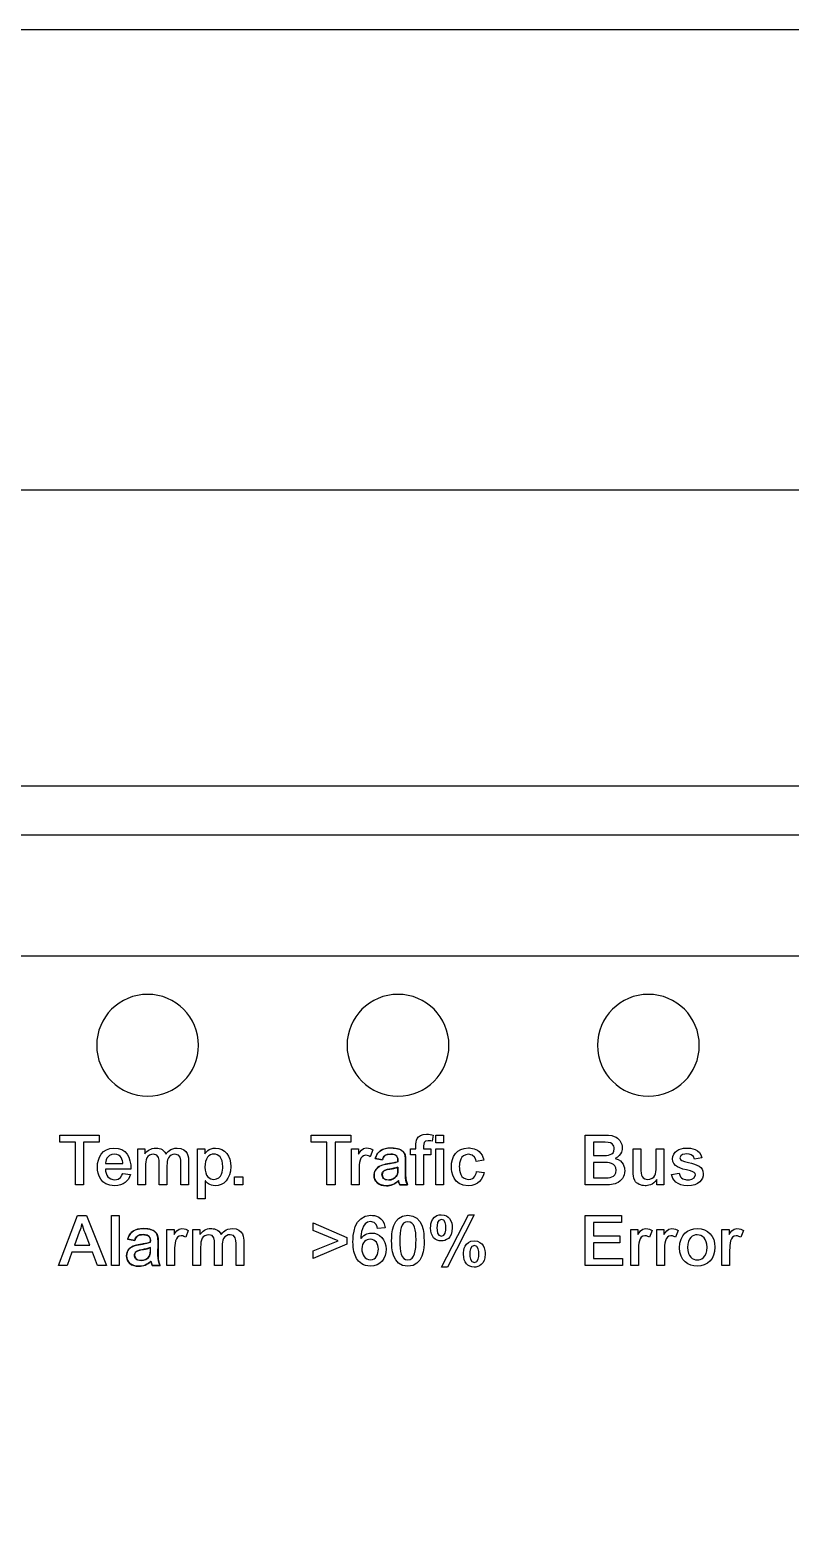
# Model space of a CAD drawing. Header units: millimetres. Extents: x 2151 to 5908, y -441 to 3322.
# Drawn here: x 3270.55 to 3293.69, y 2081.11 to 2126.61 of the extents above; entities that cross this region are included whole.
import ezdxf
from ezdxf.enums import TextEntityAlignment as Align

# ---------------------------------------------------------------- set-up
doc = ezdxf.new("R2010")
doc.units = ezdxf.units.MM
doc.layers.add('2DE_OBJ_Eti-Apparatus', color=7, linetype='Continuous', lineweight=25)
doc.layers.add('Beschriftung', color=7, linetype='Continuous')
doc.layers.add('Gehäuse', color=7, linetype='Continuous')
doc.styles.add('CP_ATTR', font='ARIAL.TTF')

# ---------------------------------------------------------------- blocks, each defined once
blk = doc.blocks.new('2de_eti_9_4352_5ex0yz5')
at = {"linetype": 'Continuous'}
blk.add_line((716, 35), (0, 35), dxfattribs=at)
at = {"linetype": 'ByBlock', "style": 'CP_ATTR', "flags": 9}
for tag, p in [('CURRENT', (0, 5)), ('LINK', (0, 5)), ('CHARACTER', (0, 5)), ('POWER', (0, 5)), ('ORDER-NO', (0, 5)), ('PRODUCT-TYPE', (0, 5)), ('ARTICLE', (0, 5)), ('GROUP', (0, 5)), ('NUMBER', (0, 5)), ('NAME', (0, 5)), ('EL-STATUS', (0, 4.999)), ('FUNCTION', (0, 4.999)), ('ARTICLE-2', (0, 4.999)), ('ARTICLE-1', (0, 4.999)), ('VOLTAGE', (0, 4.999)), ('PRODUCER', (0, 4.999)), ('WEIGHT', (0.001, 5)), ('IP', (0.001, 5)), ('OTHER', (0.001, 5))]:
    blk.add_attdef(tag, text='', height=0.00005, dxfattribs=at).set_placement(p, align=Align.MIDDLE_LEFT)
blk = doc.blocks.new('Gehäuse_6_TE')
at = {"layer": 'Gehäuse'}
for p, q in [((0, 77), (108, 77)), ((0, 68), (108, 68))]:
    blk.add_line(p, q, dxfattribs=at)
for points in [[(0, 0), (108, 0), (108, 91), (0, 91)], [(108, 91), (54, 91), (54, 77), (108, 77)], [(2.5, 66.5), (105.5, 66.5), (105.5, 24.5), (2.5, 24.5)]]:
    blk.add_lwpolyline(points, close=True, dxfattribs=at)
blk = doc.blocks.new('STC-0960.01')
at = {"layer": 'Beschriftung'}
for points, knots in [([(72.119, 61.65), (72.975, 61.65), (73.669, 60.956), (73.669, 60.1), (73.669, 60.1), (73.669, 59.244), (72.975, 58.55), (72.119, 58.55), (72.119, 58.55), (71.264, 58.55), (70.569, 59.244), (70.569, 60.1), (70.569, 60.1), (70.569, 60.956), (71.264, 61.65), (72.119, 61.65)], [0, 0, 0, 0, 0.2, 0.2, 0.2, 0.2, 0.4, 0.4, 0.4, 0.4, 0.6, 0.6, 0.6, 0.6, 1, 1, 1, 1]), ([(79.739, 61.65), (80.595, 61.65), (81.289, 60.956), (81.289, 60.1), (81.289, 60.1), (81.289, 59.244), (80.595, 58.55), (79.739, 58.55), (79.739, 58.55), (78.884, 58.55), (78.189, 59.244), (78.189, 60.1), (78.189, 60.1), (78.189, 60.956), (78.884, 61.65), (79.739, 61.65)], [0, 0, 0, 0, 0.2, 0.2, 0.2, 0.2, 0.4, 0.4, 0.4, 0.4, 0.6, 0.6, 0.6, 0.6, 1, 1, 1, 1]), ([(87.359, 61.65), (88.215, 61.65), (88.909, 60.956), (88.909, 60.1), (88.909, 60.1), (88.909, 59.244), (88.215, 58.55), (87.359, 58.55), (87.359, 58.55), (86.504, 58.55), (85.809, 59.244), (85.809, 60.1), (85.809, 60.1), (85.809, 60.956), (86.504, 61.65), (87.359, 61.65)], [0, 0, 0, 0, 0.2, 0.2, 0.2, 0.2, 0.4, 0.4, 0.4, 0.4, 0.6, 0.6, 0.6, 0.6, 1, 1, 1, 1]), ([(69.923, 55.851), (69.923, 55.851), (70.172, 55.851), (70.172, 55.851), (70.172, 55.851), (70.172, 55.851), (70.172, 57.153), (70.172, 57.153), (70.172, 57.153), (70.172, 57.153), (70.649, 57.153), (70.649, 57.153), (70.649, 57.153), (70.649, 57.153), (70.649, 57.367), (70.649, 57.367), (70.649, 57.367), (70.649, 57.367), (69.446, 57.367), (69.446, 57.367), (69.446, 57.367), (69.446, 57.367), (69.446, 57.153), (69.446, 57.153), (69.446, 57.153), (69.446, 57.153), (69.923, 57.153), (69.923, 57.153), (69.923, 57.153), (69.923, 57.153), (69.923, 55.851), (69.923, 55.851)], [0, 0, 0, 0, 0.111111, 0.111111, 0.111111, 0.111111, 0.222222, 0.222222, 0.222222, 0.222222, 0.333333, 0.333333, 0.333333, 0.333333, 0.444444, 0.444444, 0.444444, 0.444444, 0.555556, 0.555556, 0.555556, 0.555556, 0.666667, 0.666667, 0.666667, 0.666667, 0.777778, 0.777778, 0.777778, 0.777778, 1, 1, 1, 1]), ([(77.577, 55.854), (77.577, 55.854), (77.827, 55.854), (77.827, 55.854), (77.827, 55.854), (77.827, 55.854), (77.827, 57.155), (77.827, 57.155), (77.827, 57.155), (77.827, 57.155), (78.303, 57.155), (78.303, 57.155), (78.303, 57.155), (78.303, 57.155), (78.303, 57.369), (78.303, 57.369), (78.303, 57.369), (78.303, 57.369), (77.101, 57.369), (77.101, 57.369), (77.101, 57.369), (77.101, 57.369), (77.101, 57.155), (77.101, 57.155), (77.101, 57.155), (77.101, 57.155), (77.577, 57.155), (77.577, 57.155), (77.577, 57.155), (77.577, 57.155), (77.577, 55.854), (77.577, 55.854)], [0, 0, 0, 0, 0.111111, 0.111111, 0.111111, 0.111111, 0.222222, 0.222222, 0.222222, 0.222222, 0.333333, 0.333333, 0.333333, 0.333333, 0.444444, 0.444444, 0.444444, 0.444444, 0.555556, 0.555556, 0.555556, 0.555556, 0.666667, 0.666667, 0.666667, 0.666667, 0.777778, 0.777778, 0.777778, 0.777778, 1, 1, 1, 1]), ([(80.52, 56.95), (80.52, 56.95), (80.52, 57.041), (80.52, 57.041), (80.52, 57.041), (80.52, 57.109), (80.52, 57.198), (80.653, 57.198), (80.653, 57.198), (80.672, 57.198), (80.721, 57.198), (80.778, 57.185), (80.778, 57.185), (80.778, 57.185), (80.812, 57.369), (80.812, 57.369), (80.812, 57.369), (80.761, 57.38), (80.691, 57.395), (80.606, 57.395), (80.606, 57.395), (80.287, 57.395), (80.285, 57.168), (80.285, 57.052), (80.285, 57.052), (80.285, 57.052), (80.285, 56.95), (80.285, 56.95), (80.285, 56.95), (80.285, 56.95), (80.124, 56.95), (80.124, 56.95), (80.124, 56.95), (80.124, 56.95), (80.124, 56.766), (80.124, 56.766), (80.124, 56.766), (80.124, 56.766), (80.285, 56.766), (80.285, 56.766), (80.285, 56.766), (80.285, 56.766), (80.285, 55.854), (80.285, 55.854), (80.285, 55.854), (80.285, 55.854), (80.52, 55.854), (80.52, 55.854), (80.52, 55.854), (80.52, 55.854), (80.52, 56.766), (80.52, 56.766), (80.52, 56.766), (80.52, 56.766), (80.735, 56.766), (80.735, 56.766), (80.735, 56.766), (80.735, 56.766), (80.735, 56.95), (80.735, 56.95), (80.735, 56.95), (80.735, 56.95), (80.52, 56.95), (80.52, 56.95)], [0, 0, 0, 0, 0.058824, 0.058824, 0.058824, 0.058824, 0.117647, 0.117647, 0.117647, 0.117647, 0.176471, 0.176471, 0.176471, 0.176471, 0.235294, 0.235294, 0.235294, 0.235294, 0.294118, 0.294118, 0.294118, 0.294118, 0.352941, 0.352941, 0.352941, 0.352941, 0.411765, 0.411765, 0.411765, 0.411765, 0.470588, 0.470588, 0.470588, 0.470588, 0.529412, 0.529412, 0.529412, 0.529412, 0.588235, 0.588235, 0.588235, 0.588235, 0.647059, 0.647059, 0.647059, 0.647059, 0.705882, 0.705882, 0.705882, 0.705882, 0.764706, 0.764706, 0.764706, 0.764706, 0.823529, 0.823529, 0.823529, 0.823529, 0.882353, 0.882353, 0.882353, 0.882353, 1, 1, 1, 1]), ([(80.89, 57.13), (80.89, 57.13), (81.125, 57.13), (81.125, 57.13), (81.125, 57.13), (81.125, 57.13), (81.125, 57.369), (81.125, 57.369), (81.125, 57.369), (81.125, 57.369), (80.89, 57.369), (80.89, 57.369), (80.89, 57.369), (80.89, 57.369), (80.89, 57.13), (80.89, 57.13)], [0, 0, 0, 0, 0.2, 0.2, 0.2, 0.2, 0.4, 0.4, 0.4, 0.4, 0.6, 0.6, 0.6, 0.6, 1, 1, 1, 1]), ([(85.435, 55.852), (85.435, 55.852), (85.983, 55.852), (85.983, 55.852), (85.983, 55.852), (86.064, 55.852), (86.276, 55.852), (86.39, 55.9), (86.39, 55.9), (86.534, 55.962), (86.638, 56.11), (86.638, 56.29), (86.638, 56.29), (86.638, 56.377), (86.61, 56.582), (86.352, 56.658), (86.352, 56.658), (86.563, 56.76), (86.563, 56.952), (86.563, 56.982), (86.563, 56.982), (86.563, 57.113), (86.491, 57.238), (86.377, 57.302), (86.377, 57.302), (86.303, 57.344), (86.214, 57.367), (86.019, 57.367), (86.019, 57.367), (86.019, 57.367), (85.435, 57.367), (85.435, 57.367), (85.435, 57.367), (85.435, 57.367), (85.435, 55.852), (85.435, 55.852)], [0, 0, 0, 0, 0.1, 0.1, 0.1, 0.1, 0.2, 0.2, 0.2, 0.2, 0.3, 0.3, 0.3, 0.3, 0.4, 0.4, 0.4, 0.4, 0.5, 0.5, 0.5, 0.5, 0.6, 0.6, 0.6, 0.6, 0.7, 0.7, 0.7, 0.7, 0.8, 0.8, 0.8, 0.8, 1, 1, 1, 1]), ([(71.608, 56.334), (71.616, 56.698), (71.462, 56.973), (71.095, 56.973), (71.095, 56.973), (70.733, 56.973), (70.592, 56.673), (70.592, 56.393), (70.592, 56.393), (70.592, 56.167), (70.687, 55.825), (71.114, 55.825), (71.114, 55.825), (71.385, 55.825), (71.538, 55.968), (71.597, 56.167), (71.597, 56.167), (71.597, 56.167), (71.36, 56.203), (71.36, 56.203), (71.36, 56.203), (71.337, 56.133), (71.286, 56.01), (71.121, 56.01), (71.121, 56.01), (70.943, 56.01), (70.839, 56.146), (70.833, 56.334), (70.833, 56.334), (70.833, 56.334), (71.608, 56.334), (71.608, 56.334)], [0, 0, 0, 0, 0.111111, 0.111111, 0.111111, 0.111111, 0.222222, 0.222222, 0.222222, 0.222222, 0.333333, 0.333333, 0.333333, 0.333333, 0.444444, 0.444444, 0.444444, 0.444444, 0.555556, 0.555556, 0.555556, 0.555556, 0.666667, 0.666667, 0.666667, 0.666667, 0.777778, 0.777778, 0.777778, 0.777778, 1, 1, 1, 1]), ([(71.817, 55.851), (71.817, 55.851), (72.052, 55.851), (72.052, 55.851), (72.052, 55.851), (72.052, 55.851), (72.052, 56.404), (72.052, 56.404), (72.052, 56.404), (72.052, 56.526), (72.058, 56.601), (72.097, 56.675), (72.097, 56.675), (72.128, 56.734), (72.211, 56.785), (72.302, 56.785), (72.302, 56.785), (72.471, 56.785), (72.473, 56.62), (72.473, 56.512), (72.473, 56.512), (72.473, 56.512), (72.473, 55.851), (72.473, 55.851), (72.473, 55.851), (72.473, 55.851), (72.708, 55.851), (72.708, 55.851), (72.708, 55.851), (72.708, 55.851), (72.708, 56.438), (72.708, 56.438), (72.708, 56.438), (72.708, 56.533), (72.713, 56.596), (72.753, 56.673), (72.753, 56.673), (72.787, 56.738), (72.871, 56.785), (72.952, 56.785), (72.952, 56.785), (73.13, 56.785), (73.13, 56.628), (73.13, 56.514), (73.13, 56.514), (73.13, 56.514), (73.13, 55.851), (73.13, 55.851), (73.13, 55.851), (73.13, 55.851), (73.364, 55.851), (73.364, 55.851), (73.364, 55.851), (73.364, 55.851), (73.364, 56.581), (73.364, 56.581), (73.364, 56.581), (73.364, 56.666), (73.364, 56.973), (73.019, 56.973), (73.019, 56.973), (72.81, 56.973), (72.717, 56.844), (72.679, 56.789), (72.679, 56.789), (72.602, 56.965), (72.425, 56.973), (72.37, 56.973), (72.37, 56.973), (72.215, 56.973), (72.105, 56.899), (72.035, 56.797), (72.035, 56.797), (72.035, 56.797), (72.031, 56.797), (72.031, 56.797), (72.031, 56.797), (72.031, 56.797), (72.031, 56.948), (72.031, 56.948), (72.031, 56.948), (72.031, 56.948), (71.817, 56.948), (71.817, 56.948), (71.817, 56.948), (71.817, 56.948), (71.817, 55.851), (71.817, 55.851)], [0, 0, 0, 0, 0.043478, 0.043478, 0.043478, 0.043478, 0.086957, 0.086957, 0.086957, 0.086957, 0.130435, 0.130435, 0.130435, 0.130435, 0.173913, 0.173913, 0.173913, 0.173913, 0.217391, 0.217391, 0.217391, 0.217391, 0.26087, 0.26087, 0.26087, 0.26087, 0.304348, 0.304348, 0.304348, 0.304348, 0.347826, 0.347826, 0.347826, 0.347826, 0.391304, 0.391304, 0.391304, 0.391304, 0.434783, 0.434783, 0.434783, 0.434783, 0.478261, 0.478261, 0.478261, 0.478261, 0.521739, 0.521739, 0.521739, 0.521739, 0.565217, 0.565217, 0.565217, 0.565217, 0.608696, 0.608696, 0.608696, 0.608696, 0.652174, 0.652174, 0.652174, 0.652174, 0.695652, 0.695652, 0.695652, 0.695652, 0.73913, 0.73913, 0.73913, 0.73913, 0.782609, 0.782609, 0.782609, 0.782609, 0.826087, 0.826087, 0.826087, 0.826087, 0.869565, 0.869565, 0.869565, 0.869565, 0.913043, 0.913043, 0.913043, 0.913043, 1, 1, 1, 1]), ([(73.64, 55.432), (73.64, 55.432), (73.875, 55.432), (73.875, 55.432), (73.875, 55.432), (73.875, 55.432), (73.875, 55.976), (73.875, 55.976), (73.875, 55.976), (73.875, 55.976), (73.879, 55.976), (73.879, 55.976), (73.879, 55.976), (73.909, 55.934), (74.002, 55.825), (74.179, 55.825), (74.179, 55.825), (74.423, 55.825), (74.649, 56.025), (74.649, 56.408), (74.649, 56.408), (74.649, 56.73), (74.476, 56.973), (74.186, 56.973), (74.186, 56.973), (73.976, 56.973), (73.885, 56.84), (73.86, 56.797), (73.86, 56.797), (73.86, 56.797), (73.856, 56.797), (73.856, 56.797), (73.856, 56.797), (73.856, 56.797), (73.856, 56.948), (73.856, 56.948), (73.856, 56.948), (73.856, 56.948), (73.64, 56.948), (73.64, 56.948), (73.64, 56.948), (73.64, 56.948), (73.64, 55.432), (73.64, 55.432)], [0, 0, 0, 0, 0.083333, 0.083333, 0.083333, 0.083333, 0.166667, 0.166667, 0.166667, 0.166667, 0.25, 0.25, 0.25, 0.25, 0.333333, 0.333333, 0.333333, 0.333333, 0.416667, 0.416667, 0.416667, 0.416667, 0.5, 0.5, 0.5, 0.5, 0.583333, 0.583333, 0.583333, 0.583333, 0.666667, 0.666667, 0.666667, 0.666667, 0.75, 0.75, 0.75, 0.75, 0.833333, 0.833333, 0.833333, 0.833333, 1, 1, 1, 1]), ([(78.555, 56.317), (78.555, 56.495), (78.572, 56.753), (78.752, 56.753), (78.752, 56.753), (78.822, 56.753), (78.866, 56.726), (78.896, 56.709), (78.896, 56.709), (78.896, 56.709), (78.972, 56.919), (78.972, 56.919), (78.972, 56.919), (78.932, 56.942), (78.871, 56.976), (78.775, 56.976), (78.775, 56.976), (78.648, 56.976), (78.579, 56.863), (78.54, 56.789), (78.54, 56.789), (78.54, 56.789), (78.536, 56.789), (78.536, 56.789), (78.536, 56.789), (78.536, 56.789), (78.536, 56.95), (78.536, 56.95), (78.536, 56.95), (78.536, 56.95), (78.32, 56.95), (78.32, 56.95), (78.32, 56.95), (78.32, 56.95), (78.32, 55.854), (78.32, 55.854), (78.32, 55.854), (78.32, 55.854), (78.555, 55.854), (78.555, 55.854), (78.555, 55.854), (78.555, 55.854), (78.555, 56.317), (78.555, 56.317)], [0, 0, 0, 0, 0.083333, 0.083333, 0.083333, 0.083333, 0.166667, 0.166667, 0.166667, 0.166667, 0.25, 0.25, 0.25, 0.25, 0.333333, 0.333333, 0.333333, 0.333333, 0.416667, 0.416667, 0.416667, 0.416667, 0.5, 0.5, 0.5, 0.5, 0.583333, 0.583333, 0.583333, 0.583333, 0.666667, 0.666667, 0.666667, 0.666667, 0.75, 0.75, 0.75, 0.75, 0.833333, 0.833333, 0.833333, 0.833333, 1, 1, 1, 1]), ([(79.53, 56.974), (79.721, 56.974), (79.851, 56.924), (79.922, 56.823), (79.922, 56.823), (79.941, 56.794), (79.954, 56.757), (79.96, 56.712), (79.96, 56.712), (79.965, 56.668), (79.968, 56.616), (79.968, 56.557), (79.968, 56.557), (79.968, 56.557), (79.966, 56.165), (79.966, 56.165), (79.966, 56.165), (79.966, 56.034), (79.987, 55.929), (80.03, 55.852), (80.03, 55.852), (80.03, 55.852), (79.79, 55.852), (79.79, 55.852), (79.79, 55.852), (79.771, 55.901), (79.758, 55.944), (79.752, 55.981), (79.752, 55.981), (79.645, 55.878), (79.522, 55.826), (79.384, 55.826), (79.384, 55.826), (79.268, 55.826), (79.177, 55.856), (79.11, 55.914), (79.11, 55.914), (79.043, 55.973), (79.009, 56.05), (79.009, 56.146), (79.009, 56.146), (79.009, 56.227), (79.033, 56.292), (79.081, 56.344), (79.081, 56.344), (79.129, 56.395), (79.193, 56.433), (79.272, 56.457), (79.272, 56.457), (79.32, 56.471), (79.389, 56.485), (79.479, 56.5), (79.479, 56.5), (79.534, 56.508), (79.58, 56.516), (79.617, 56.524), (79.617, 56.524), (79.654, 56.532), (79.692, 56.543), (79.733, 56.557), (79.733, 56.557), (79.733, 56.557), (79.735, 56.612), (79.735, 56.612), (79.735, 56.612), (79.735, 56.646), (79.73, 56.675), (79.718, 56.699), (79.718, 56.699), (79.706, 56.724), (79.682, 56.745), (79.648, 56.763), (79.648, 56.763), (79.613, 56.781), (79.57, 56.79), (79.519, 56.79), (79.519, 56.79), (79.439, 56.79), (79.38, 56.776), (79.343, 56.749), (79.343, 56.749), (79.305, 56.723), (79.278, 56.677), (79.261, 56.614), (79.261, 56.614), (79.261, 56.614), (79.041, 56.654), (79.041, 56.654), (79.041, 56.654), (79.075, 56.763), (79.131, 56.843), (79.208, 56.895), (79.208, 56.895), (79.286, 56.948), (79.393, 56.974), (79.53, 56.974)], [0, 0, 0, 0, 0.04, 0.04, 0.04, 0.04, 0.08, 0.08, 0.08, 0.08, 0.12, 0.12, 0.12, 0.12, 0.16, 0.16, 0.16, 0.16, 0.2, 0.2, 0.2, 0.2, 0.24, 0.24, 0.24, 0.24, 0.28, 0.28, 0.28, 0.28, 0.32, 0.32, 0.32, 0.32, 0.36, 0.36, 0.36, 0.36, 0.4, 0.4, 0.4, 0.4, 0.44, 0.44, 0.44, 0.44, 0.48, 0.48, 0.48, 0.48, 0.52, 0.52, 0.52, 0.52, 0.56, 0.56, 0.56, 0.56, 0.6, 0.6, 0.6, 0.6, 0.64, 0.64, 0.64, 0.64, 0.68, 0.68, 0.68, 0.68, 0.72, 0.72, 0.72, 0.72, 0.76, 0.76, 0.76, 0.76, 0.8, 0.8, 0.8, 0.8, 0.84, 0.84, 0.84, 0.84, 0.88, 0.88, 0.88, 0.88, 0.92, 0.92, 0.92, 0.92, 1, 1, 1, 1]), ([(79.264, 56.616), (79.294, 56.722), (79.334, 56.792), (79.525, 56.792), (79.525, 56.792), (79.567, 56.792), (79.717, 56.779), (79.734, 56.66), (79.734, 56.66), (79.738, 56.626), (79.738, 56.59), (79.736, 56.559), (79.736, 56.559), (79.654, 56.529), (79.506, 56.504), (79.429, 56.493), (79.429, 56.493), (79.311, 56.474), (79.012, 56.427), (79.012, 56.148), (79.012, 56.148), (79.012, 55.958), (79.154, 55.828), (79.387, 55.828), (79.387, 55.828), (79.586, 55.828), (79.707, 55.936), (79.755, 55.983), (79.755, 55.983), (79.762, 55.947), (79.77, 55.913), (79.794, 55.854), (79.794, 55.854), (79.794, 55.854), (80.033, 55.854), (80.033, 55.854), (80.033, 55.854), (80.009, 55.898), (79.971, 55.968), (79.969, 56.167), (79.969, 56.167), (79.969, 56.167), (79.971, 56.559), (79.971, 56.559), (79.971, 56.559), (79.971, 56.745), (79.948, 56.811), (79.889, 56.868), (79.889, 56.868), (79.808, 56.946), (79.688, 56.976), (79.533, 56.976), (79.533, 56.976), (79.18, 56.976), (79.093, 56.8), (79.044, 56.656), (79.044, 56.656), (79.044, 56.656), (79.264, 56.616), (79.264, 56.616)], [0, 0, 0, 0, 0.0625, 0.0625, 0.0625, 0.0625, 0.125, 0.125, 0.125, 0.125, 0.1875, 0.1875, 0.1875, 0.1875, 0.25, 0.25, 0.25, 0.25, 0.3125, 0.3125, 0.3125, 0.3125, 0.375, 0.375, 0.375, 0.375, 0.4375, 0.4375, 0.4375, 0.4375, 0.5, 0.5, 0.5, 0.5, 0.5625, 0.5625, 0.5625, 0.5625, 0.625, 0.625, 0.625, 0.625, 0.6875, 0.6875, 0.6875, 0.6875, 0.75, 0.75, 0.75, 0.75, 0.8125, 0.8125, 0.8125, 0.8125, 0.875, 0.875, 0.875, 0.875, 1, 1, 1, 1]), ([(80.89, 55.854), (80.89, 55.854), (81.125, 55.854), (81.125, 55.854), (81.125, 55.854), (81.125, 55.854), (81.125, 56.95), (81.125, 56.95), (81.125, 56.95), (81.125, 56.95), (80.89, 56.95), (80.89, 56.95), (80.89, 56.95), (80.89, 56.95), (80.89, 55.854), (80.89, 55.854)], [0, 0, 0, 0, 0.2, 0.2, 0.2, 0.2, 0.4, 0.4, 0.4, 0.4, 0.6, 0.6, 0.6, 0.6, 1, 1, 1, 1]), ([(82.128, 56.264), (82.118, 56.203), (82.088, 56.021), (81.881, 56.021), (81.881, 56.021), (81.635, 56.021), (81.605, 56.286), (81.605, 56.415), (81.605, 56.415), (81.605, 56.518), (81.633, 56.783), (81.887, 56.783), (81.887, 56.783), (82.071, 56.783), (82.105, 56.628), (82.12, 56.567), (82.12, 56.567), (82.12, 56.567), (82.348, 56.605), (82.348, 56.605), (82.348, 56.605), (82.338, 56.656), (82.323, 56.732), (82.253, 56.821), (82.253, 56.821), (82.141, 56.963), (81.955, 56.976), (81.883, 56.976), (81.883, 56.976), (81.521, 56.976), (81.364, 56.715), (81.364, 56.402), (81.364, 56.402), (81.364, 56.247), (81.415, 55.828), (81.874, 55.828), (81.874, 55.828), (82.183, 55.828), (82.323, 56.034), (82.359, 56.228), (82.359, 56.228), (82.359, 56.228), (82.128, 56.264), (82.128, 56.264)], [0, 0, 0, 0, 0.083333, 0.083333, 0.083333, 0.083333, 0.166667, 0.166667, 0.166667, 0.166667, 0.25, 0.25, 0.25, 0.25, 0.333333, 0.333333, 0.333333, 0.333333, 0.416667, 0.416667, 0.416667, 0.416667, 0.5, 0.5, 0.5, 0.5, 0.583333, 0.583333, 0.583333, 0.583333, 0.666667, 0.666667, 0.666667, 0.666667, 0.75, 0.75, 0.75, 0.75, 0.833333, 0.833333, 0.833333, 0.833333, 1, 1, 1, 1]), ([(85.685, 57.153), (85.685, 57.153), (85.928, 57.153), (85.928, 57.153), (85.928, 57.153), (86.096, 57.153), (86.206, 57.153), (86.261, 57.098), (86.261, 57.098), (86.301, 57.058), (86.32, 57.003), (86.32, 56.95), (86.32, 56.95), (86.32, 56.747), (86.121, 56.747), (85.954, 56.747), (85.954, 56.747), (85.954, 56.747), (85.685, 56.747), (85.685, 56.747), (85.685, 56.747), (85.685, 56.747), (85.685, 57.153), (85.685, 57.153)], [0, 0, 0, 0, 0.142857, 0.142857, 0.142857, 0.142857, 0.285714, 0.285714, 0.285714, 0.285714, 0.428571, 0.428571, 0.428571, 0.428571, 0.571429, 0.571429, 0.571429, 0.571429, 0.714286, 0.714286, 0.714286, 0.714286, 1, 1, 1, 1]), ([(87.833, 55.852), (87.833, 55.852), (87.833, 56.948), (87.833, 56.948), (87.833, 56.948), (87.833, 56.948), (87.599, 56.948), (87.599, 56.948), (87.599, 56.948), (87.599, 56.948), (87.599, 56.421), (87.599, 56.421), (87.599, 56.421), (87.599, 56.271), (87.588, 56.203), (87.556, 56.137), (87.556, 56.137), (87.524, 56.074), (87.433, 56.019), (87.336, 56.019), (87.336, 56.019), (87.289, 56.019), (87.209, 56.032), (87.165, 56.108), (87.165, 56.108), (87.133, 56.163), (87.129, 56.231), (87.129, 56.391), (87.129, 56.391), (87.129, 56.391), (87.129, 56.948), (87.129, 56.948), (87.129, 56.948), (87.129, 56.948), (86.894, 56.948), (86.894, 56.948), (86.894, 56.948), (86.894, 56.948), (86.894, 56.262), (86.894, 56.262), (86.894, 56.262), (86.894, 56.163), (86.898, 56.076), (86.947, 55.983), (86.947, 55.983), (86.997, 55.888), (87.133, 55.826), (87.264, 55.826), (87.264, 55.826), (87.328, 55.826), (87.499, 55.841), (87.615, 56.015), (87.615, 56.015), (87.615, 56.015), (87.62, 56.015), (87.62, 56.015), (87.62, 56.015), (87.62, 56.015), (87.62, 55.852), (87.62, 55.852), (87.62, 55.852), (87.62, 55.852), (87.833, 55.852), (87.833, 55.852)], [0, 0, 0, 0, 0.058824, 0.058824, 0.058824, 0.058824, 0.117647, 0.117647, 0.117647, 0.117647, 0.176471, 0.176471, 0.176471, 0.176471, 0.235294, 0.235294, 0.235294, 0.235294, 0.294118, 0.294118, 0.294118, 0.294118, 0.352941, 0.352941, 0.352941, 0.352941, 0.411765, 0.411765, 0.411765, 0.411765, 0.470588, 0.470588, 0.470588, 0.470588, 0.529412, 0.529412, 0.529412, 0.529412, 0.588235, 0.588235, 0.588235, 0.588235, 0.647059, 0.647059, 0.647059, 0.647059, 0.705882, 0.705882, 0.705882, 0.705882, 0.764706, 0.764706, 0.764706, 0.764706, 0.823529, 0.823529, 0.823529, 0.823529, 0.882353, 0.882353, 0.882353, 0.882353, 1, 1, 1, 1]), ([(88.989, 56.673), (88.936, 56.948), (88.657, 56.974), (88.511, 56.974), (88.511, 56.974), (88.291, 56.974), (88.098, 56.859), (88.098, 56.645), (88.098, 56.645), (88.098, 56.413), (88.299, 56.355), (88.638, 56.277), (88.638, 56.277), (88.756, 56.25), (88.788, 56.211), (88.788, 56.157), (88.788, 56.157), (88.788, 56.01), (88.589, 56.006), (88.555, 56.006), (88.555, 56.006), (88.475, 56.006), (88.327, 56.03), (88.297, 56.209), (88.297, 56.209), (88.297, 56.209), (88.064, 56.173), (88.064, 56.173), (88.064, 56.173), (88.096, 56.012), (88.227, 55.826), (88.557, 55.826), (88.557, 55.826), (88.898, 55.826), (89.029, 56.019), (89.029, 56.19), (89.029, 56.19), (89.029, 56.413), (88.837, 56.472), (88.579, 56.531), (88.579, 56.531), (88.384, 56.576), (88.32, 56.605), (88.32, 56.675), (88.32, 56.675), (88.32, 56.777), (88.464, 56.794), (88.534, 56.794), (88.534, 56.794), (88.604, 56.794), (88.739, 56.777), (88.765, 56.635), (88.765, 56.635), (88.765, 56.635), (88.989, 56.673), (88.989, 56.673)], [0, 0, 0, 0, 0.066667, 0.066667, 0.066667, 0.066667, 0.133333, 0.133333, 0.133333, 0.133333, 0.2, 0.2, 0.2, 0.2, 0.266667, 0.266667, 0.266667, 0.266667, 0.333333, 0.333333, 0.333333, 0.333333, 0.4, 0.4, 0.4, 0.4, 0.466667, 0.466667, 0.466667, 0.466667, 0.533333, 0.533333, 0.533333, 0.533333, 0.6, 0.6, 0.6, 0.6, 0.666667, 0.666667, 0.666667, 0.666667, 0.733333, 0.733333, 0.733333, 0.733333, 0.8, 0.8, 0.8, 0.8, 0.866667, 0.866667, 0.866667, 0.866667, 1, 1, 1, 1]), ([(70.833, 56.501), (70.837, 56.55), (70.871, 56.789), (71.104, 56.789), (71.104, 56.789), (71.322, 56.789), (71.36, 56.598), (71.366, 56.501), (71.366, 56.501), (71.366, 56.501), (70.833, 56.501), (70.833, 56.501)], [0, 0, 0, 0, 0.25, 0.25, 0.25, 0.25, 0.5, 0.5, 0.5, 0.5, 1, 1, 1, 1]), ([(73.862, 56.389), (73.862, 56.666), (73.991, 56.789), (74.139, 56.789), (74.139, 56.789), (74.275, 56.789), (74.408, 56.683), (74.408, 56.406), (74.408, 56.406), (74.408, 56.306), (74.387, 56.019), (74.135, 56.019), (74.135, 56.019), (74.008, 56.019), (73.862, 56.118), (73.862, 56.389)], [0, 0, 0, 0, 0.2, 0.2, 0.2, 0.2, 0.4, 0.4, 0.4, 0.4, 0.6, 0.6, 0.6, 0.6, 1, 1, 1, 1]), ([(85.685, 56.533), (85.685, 56.533), (85.986, 56.533), (85.986, 56.533), (85.986, 56.533), (86.14, 56.533), (86.379, 56.533), (86.379, 56.298), (86.379, 56.298), (86.379, 56.065), (86.157, 56.065), (86.017, 56.065), (86.017, 56.065), (86.017, 56.065), (85.685, 56.065), (85.685, 56.065), (85.685, 56.065), (85.685, 56.065), (85.685, 56.533), (85.685, 56.533)], [0, 0, 0, 0, 0.166667, 0.166667, 0.166667, 0.166667, 0.333333, 0.333333, 0.333333, 0.333333, 0.5, 0.5, 0.5, 0.5, 0.666667, 0.666667, 0.666667, 0.666667, 1, 1, 1, 1]), ([(74.766, 55.851), (74.766, 55.851), (75.015, 55.851), (75.015, 55.851), (75.015, 55.851), (75.015, 55.851), (75.015, 56.101), (75.015, 56.101), (75.015, 56.101), (75.015, 56.101), (74.766, 56.101), (74.766, 56.101), (74.766, 56.101), (74.766, 56.101), (74.766, 55.851), (74.766, 55.851)], [0, 0, 0, 0, 0.2, 0.2, 0.2, 0.2, 0.4, 0.4, 0.4, 0.4, 0.6, 0.6, 0.6, 0.6, 1, 1, 1, 1]), ([(79.53, 56.341), (79.468, 56.331), (79.418, 56.321), (79.381, 56.31), (79.381, 56.31), (79.343, 56.3), (79.312, 56.283), (79.288, 56.259), (79.288, 56.259), (79.263, 56.236), (79.251, 56.204), (79.251, 56.163), (79.251, 56.163), (79.251, 56.122), (79.267, 56.085), (79.298, 56.051), (79.298, 56.051), (79.33, 56.017), (79.38, 56), (79.45, 56), (79.45, 56), (79.483, 56), (79.522, 56.007), (79.565, 56.021), (79.565, 56.021), (79.608, 56.035), (79.647, 56.064), (79.681, 56.107), (79.681, 56.107), (79.716, 56.15), (79.733, 56.21), (79.733, 56.286), (79.733, 56.286), (79.733, 56.286), (79.733, 56.392), (79.733, 56.392), (79.733, 56.392), (79.708, 56.38), (79.676, 56.37), (79.639, 56.362), (79.639, 56.362), (79.602, 56.354), (79.565, 56.346), (79.53, 56.341)], [0, 0, 0, 0, 0.083333, 0.083333, 0.083333, 0.083333, 0.166667, 0.166667, 0.166667, 0.166667, 0.25, 0.25, 0.25, 0.25, 0.333333, 0.333333, 0.333333, 0.333333, 0.416667, 0.416667, 0.416667, 0.416667, 0.5, 0.5, 0.5, 0.5, 0.583333, 0.583333, 0.583333, 0.583333, 0.666667, 0.666667, 0.666667, 0.666667, 0.75, 0.75, 0.75, 0.75, 0.833333, 0.833333, 0.833333, 0.833333, 1, 1, 1, 1]), ([(79.736, 56.394), (79.736, 56.252), (79.736, 56.195), (79.7, 56.133), (79.7, 56.133), (79.65, 56.048), (79.552, 56.002), (79.453, 56.002), (79.453, 56.002), (79.294, 56.002), (79.254, 56.104), (79.254, 56.165), (79.254, 56.165), (79.254, 56.294), (79.391, 56.317), (79.476, 56.332), (79.476, 56.332), (79.565, 56.347), (79.664, 56.366), (79.736, 56.394)], [0, 0, 0, 0, 0.166667, 0.166667, 0.166667, 0.166667, 0.333333, 0.333333, 0.333333, 0.333333, 0.5, 0.5, 0.5, 0.5, 0.666667, 0.666667, 0.666667, 0.666667, 1, 1, 1, 1]), ([(69.404, 53.402), (69.404, 53.402), (69.669, 53.402), (69.669, 53.402), (69.669, 53.402), (69.669, 53.402), (69.817, 53.806), (69.817, 53.806), (69.817, 53.806), (69.817, 53.806), (70.437, 53.806), (70.437, 53.806), (70.437, 53.806), (70.437, 53.806), (70.592, 53.402), (70.592, 53.402), (70.592, 53.402), (70.592, 53.402), (70.869, 53.402), (70.869, 53.402), (70.869, 53.402), (70.869, 53.402), (70.257, 54.918), (70.257, 54.918), (70.257, 54.918), (70.257, 54.918), (69.988, 54.918), (69.988, 54.918), (69.988, 54.918), (69.988, 54.918), (69.404, 53.402), (69.404, 53.402)], [0, 0, 0, 0, 0.111111, 0.111111, 0.111111, 0.111111, 0.222222, 0.222222, 0.222222, 0.222222, 0.333333, 0.333333, 0.333333, 0.333333, 0.444444, 0.444444, 0.444444, 0.444444, 0.555556, 0.555556, 0.555556, 0.555556, 0.666667, 0.666667, 0.666667, 0.666667, 0.777778, 0.777778, 0.777778, 0.777778, 1, 1, 1, 1]), ([(70.037, 54.412), (70.075, 54.513), (70.092, 54.562), (70.115, 54.668), (70.115, 54.668), (70.115, 54.668), (70.12, 54.668), (70.12, 54.668), (70.12, 54.668), (70.151, 54.566), (70.183, 54.477), (70.217, 54.389), (70.217, 54.389), (70.217, 54.389), (70.357, 54.014), (70.357, 54.014), (70.357, 54.014), (70.357, 54.014), (69.891, 54.014), (69.891, 54.014), (69.891, 54.014), (69.891, 54.014), (70.037, 54.412), (70.037, 54.412)], [0, 0, 0, 0, 0.142857, 0.142857, 0.142857, 0.142857, 0.285714, 0.285714, 0.285714, 0.285714, 0.428571, 0.428571, 0.428571, 0.428571, 0.571429, 0.571429, 0.571429, 0.571429, 0.714286, 0.714286, 0.714286, 0.714286, 1, 1, 1, 1]), ([(71.021, 53.402), (71.021, 53.402), (71.256, 53.402), (71.256, 53.402), (71.256, 53.402), (71.256, 53.402), (71.256, 54.918), (71.256, 54.918), (71.256, 54.918), (71.256, 54.918), (71.021, 54.918), (71.021, 54.918), (71.021, 54.918), (71.021, 54.918), (71.021, 53.402), (71.021, 53.402)], [0, 0, 0, 0, 0.2, 0.2, 0.2, 0.2, 0.4, 0.4, 0.4, 0.4, 0.6, 0.6, 0.6, 0.6, 1, 1, 1, 1]), ([(77.158, 54.696), (77.158, 54.696), (77.158, 54.461), (77.158, 54.461), (77.158, 54.461), (77.158, 54.461), (77.92, 54.15), (77.92, 54.15), (77.92, 54.15), (77.92, 54.15), (77.158, 53.847), (77.158, 53.847), (77.158, 53.847), (77.158, 53.847), (77.158, 53.61), (77.158, 53.61), (77.158, 53.61), (77.158, 53.61), (78.178, 54.046), (78.178, 54.046), (78.178, 54.046), (78.178, 54.046), (78.178, 54.256), (78.178, 54.256), (78.178, 54.256), (78.178, 54.256), (77.158, 54.696), (77.158, 54.696)], [0, 0, 0, 0, 0.125, 0.125, 0.125, 0.125, 0.25, 0.25, 0.25, 0.25, 0.375, 0.375, 0.375, 0.375, 0.5, 0.5, 0.5, 0.5, 0.625, 0.625, 0.625, 0.625, 0.75, 0.75, 0.75, 0.75, 1, 1, 1, 1]), ([(79.349, 54.55), (79.3, 54.895), (79.023, 54.927), (78.917, 54.927), (78.917, 54.927), (78.377, 54.927), (78.369, 54.279), (78.369, 54.122), (78.369, 54.122), (78.369, 53.883), (78.411, 53.731), (78.475, 53.616), (78.475, 53.616), (78.542, 53.496), (78.691, 53.379), (78.898, 53.379), (78.898, 53.379), (79.205, 53.379), (79.376, 53.623), (79.376, 53.894), (79.376, 53.894), (79.376, 54.194), (79.171, 54.387), (78.936, 54.387), (78.936, 54.387), (78.873, 54.387), (78.72, 54.376), (78.614, 54.222), (78.614, 54.222), (78.614, 54.222), (78.61, 54.226), (78.61, 54.226), (78.61, 54.226), (78.614, 54.332), (78.625, 54.734), (78.904, 54.734), (78.904, 54.734), (79.082, 54.734), (79.11, 54.573), (79.118, 54.526), (79.118, 54.526), (79.118, 54.526), (79.349, 54.55), (79.349, 54.55)], [0, 0, 0, 0, 0.083333, 0.083333, 0.083333, 0.083333, 0.166667, 0.166667, 0.166667, 0.166667, 0.25, 0.25, 0.25, 0.25, 0.333333, 0.333333, 0.333333, 0.333333, 0.416667, 0.416667, 0.416667, 0.416667, 0.5, 0.5, 0.5, 0.5, 0.583333, 0.583333, 0.583333, 0.583333, 0.666667, 0.666667, 0.666667, 0.666667, 0.75, 0.75, 0.75, 0.75, 0.833333, 0.833333, 0.833333, 0.833333, 1, 1, 1, 1]), ([(79.546, 54.154), (79.546, 53.938), (79.558, 53.379), (80.039, 53.379), (80.039, 53.379), (80.515, 53.379), (80.532, 53.934), (80.532, 54.152), (80.532, 54.152), (80.532, 54.385), (80.511, 54.927), (80.037, 54.927), (80.037, 54.927), (79.556, 54.927), (79.546, 54.353), (79.546, 54.154)], [0, 0, 0, 0, 0.2, 0.2, 0.2, 0.2, 0.4, 0.4, 0.4, 0.4, 0.6, 0.6, 0.6, 0.6, 1, 1, 1, 1]), ([(79.791, 54.15), (79.791, 54.465), (79.829, 54.732), (80.037, 54.732), (80.037, 54.732), (80.244, 54.732), (80.287, 54.463), (80.287, 54.188), (80.287, 54.188), (80.287, 53.856), (80.257, 53.572), (80.039, 53.572), (80.039, 53.572), (79.832, 53.572), (79.791, 53.83), (79.791, 54.15)], [0, 0, 0, 0, 0.2, 0.2, 0.2, 0.2, 0.4, 0.4, 0.4, 0.4, 0.6, 0.6, 0.6, 0.6, 1, 1, 1, 1]), ([(81.387, 54.548), (81.387, 54.624), (81.377, 54.742), (81.309, 54.831), (81.309, 54.831), (81.267, 54.886), (81.182, 54.946), (81.057, 54.946), (81.057, 54.946), (80.981, 54.946), (80.852, 54.92), (80.786, 54.797), (80.786, 54.797), (80.742, 54.715), (80.731, 54.613), (80.731, 54.541), (80.731, 54.541), (80.731, 54.275), (80.869, 54.148), (81.057, 54.148), (81.057, 54.148), (81.188, 54.148), (81.387, 54.215), (81.387, 54.548)], [0, 0, 0, 0, 0.142857, 0.142857, 0.142857, 0.142857, 0.285714, 0.285714, 0.285714, 0.285714, 0.428571, 0.428571, 0.428571, 0.428571, 0.571429, 0.571429, 0.571429, 0.571429, 0.714286, 0.714286, 0.714286, 0.714286, 1, 1, 1, 1]), ([(81.059, 54.802), (81.188, 54.802), (81.195, 54.635), (81.195, 54.548), (81.195, 54.548), (81.195, 54.459), (81.19, 54.292), (81.059, 54.292), (81.059, 54.292), (80.93, 54.292), (80.924, 54.463), (80.924, 54.546), (80.924, 54.546), (80.924, 54.626), (80.93, 54.802), (81.059, 54.802)], [0, 0, 0, 0, 0.2, 0.2, 0.2, 0.2, 0.4, 0.4, 0.4, 0.4, 0.6, 0.6, 0.6, 0.6, 1, 1, 1, 1]), ([(82.058, 54.946), (82.058, 54.946), (81.88, 54.946), (81.88, 54.946), (81.88, 54.946), (81.88, 54.946), (81.061, 53.349), (81.061, 53.349), (81.061, 53.349), (81.061, 53.349), (81.245, 53.349), (81.245, 53.349), (81.245, 53.349), (81.245, 53.349), (82.058, 54.946), (82.058, 54.946)], [0, 0, 0, 0, 0.2, 0.2, 0.2, 0.2, 0.4, 0.4, 0.4, 0.4, 0.6, 0.6, 0.6, 0.6, 1, 1, 1, 1]), ([(85.435, 53.403), (85.435, 53.403), (86.576, 53.403), (86.576, 53.403), (86.576, 53.403), (86.576, 53.403), (86.576, 53.616), (86.576, 53.616), (86.576, 53.616), (86.576, 53.616), (85.685, 53.616), (85.685, 53.616), (85.685, 53.616), (85.685, 53.616), (85.685, 54.086), (85.685, 54.086), (85.685, 54.086), (85.685, 54.086), (86.487, 54.086), (86.487, 54.086), (86.487, 54.086), (86.487, 54.086), (86.487, 54.3), (86.487, 54.3), (86.487, 54.3), (86.487, 54.3), (85.685, 54.3), (85.685, 54.3), (85.685, 54.3), (85.685, 54.3), (85.685, 54.704), (85.685, 54.704), (85.685, 54.704), (85.685, 54.704), (86.544, 54.704), (86.544, 54.704), (86.544, 54.704), (86.544, 54.704), (86.544, 54.918), (86.544, 54.918), (86.544, 54.918), (86.544, 54.918), (85.435, 54.918), (85.435, 54.918), (85.435, 54.918), (85.435, 54.918), (85.435, 53.403), (85.435, 53.403)], [0, 0, 0, 0, 0.076923, 0.076923, 0.076923, 0.076923, 0.153846, 0.153846, 0.153846, 0.153846, 0.230769, 0.230769, 0.230769, 0.230769, 0.307692, 0.307692, 0.307692, 0.307692, 0.384615, 0.384615, 0.384615, 0.384615, 0.461538, 0.461538, 0.461538, 0.461538, 0.538462, 0.538462, 0.538462, 0.538462, 0.615385, 0.615385, 0.615385, 0.615385, 0.692308, 0.692308, 0.692308, 0.692308, 0.769231, 0.769231, 0.769231, 0.769231, 0.846154, 0.846154, 0.846154, 0.846154, 1, 1, 1, 1]), ([(71.998, 54.522), (72.189, 54.522), (72.319, 54.472), (72.39, 54.372), (72.39, 54.372), (72.41, 54.342), (72.422, 54.305), (72.428, 54.261), (72.428, 54.261), (72.434, 54.216), (72.436, 54.164), (72.436, 54.105), (72.436, 54.105), (72.436, 54.105), (72.434, 53.714), (72.434, 53.714), (72.434, 53.714), (72.434, 53.582), (72.455, 53.478), (72.498, 53.4), (72.498, 53.4), (72.498, 53.4), (72.259, 53.4), (72.259, 53.4), (72.259, 53.4), (72.239, 53.45), (72.226, 53.493), (72.221, 53.529), (72.221, 53.529), (72.113, 53.426), (71.99, 53.375), (71.852, 53.375), (71.852, 53.375), (71.736, 53.375), (71.645, 53.404), (71.578, 53.463), (71.578, 53.463), (71.511, 53.521), (71.478, 53.599), (71.478, 53.694), (71.478, 53.694), (71.478, 53.775), (71.502, 53.841), (71.55, 53.892), (71.55, 53.892), (71.597, 53.944), (71.661, 53.982), (71.74, 54.006), (71.74, 54.006), (71.788, 54.02), (71.857, 54.034), (71.947, 54.048), (71.947, 54.048), (72.002, 54.056), (72.048, 54.065), (72.085, 54.072), (72.085, 54.072), (72.122, 54.08), (72.161, 54.091), (72.201, 54.105), (72.201, 54.105), (72.201, 54.105), (72.204, 54.16), (72.204, 54.16), (72.204, 54.16), (72.204, 54.194), (72.198, 54.223), (72.187, 54.247), (72.187, 54.247), (72.174, 54.272), (72.15, 54.294), (72.116, 54.311), (72.116, 54.311), (72.081, 54.329), (72.038, 54.338), (71.988, 54.338), (71.988, 54.338), (71.907, 54.338), (71.848, 54.325), (71.811, 54.298), (71.811, 54.298), (71.774, 54.271), (71.746, 54.226), (71.729, 54.162), (71.729, 54.162), (71.729, 54.162), (71.509, 54.202), (71.509, 54.202), (71.509, 54.202), (71.543, 54.311), (71.599, 54.392), (71.677, 54.444), (71.677, 54.444), (71.754, 54.496), (71.861, 54.522), (71.998, 54.522)], [0, 0, 0, 0, 0.04, 0.04, 0.04, 0.04, 0.08, 0.08, 0.08, 0.08, 0.12, 0.12, 0.12, 0.12, 0.16, 0.16, 0.16, 0.16, 0.2, 0.2, 0.2, 0.2, 0.24, 0.24, 0.24, 0.24, 0.28, 0.28, 0.28, 0.28, 0.32, 0.32, 0.32, 0.32, 0.36, 0.36, 0.36, 0.36, 0.4, 0.4, 0.4, 0.4, 0.44, 0.44, 0.44, 0.44, 0.48, 0.48, 0.48, 0.48, 0.52, 0.52, 0.52, 0.52, 0.56, 0.56, 0.56, 0.56, 0.6, 0.6, 0.6, 0.6, 0.64, 0.64, 0.64, 0.64, 0.68, 0.68, 0.68, 0.68, 0.72, 0.72, 0.72, 0.72, 0.76, 0.76, 0.76, 0.76, 0.8, 0.8, 0.8, 0.8, 0.84, 0.84, 0.84, 0.84, 0.88, 0.88, 0.88, 0.88, 0.92, 0.92, 0.92, 0.92, 1, 1, 1, 1]), ([(71.733, 54.164), (71.762, 54.27), (71.802, 54.34), (71.993, 54.34), (71.993, 54.34), (72.035, 54.34), (72.186, 54.327), (72.202, 54.209), (72.202, 54.209), (72.207, 54.175), (72.207, 54.139), (72.205, 54.107), (72.205, 54.107), (72.122, 54.077), (71.974, 54.052), (71.898, 54.041), (71.898, 54.041), (71.779, 54.022), (71.481, 53.976), (71.481, 53.696), (71.481, 53.696), (71.481, 53.506), (71.622, 53.376), (71.855, 53.376), (71.855, 53.376), (72.054, 53.376), (72.175, 53.485), (72.224, 53.531), (72.224, 53.531), (72.23, 53.495), (72.238, 53.461), (72.262, 53.402), (72.262, 53.402), (72.262, 53.402), (72.501, 53.402), (72.501, 53.402), (72.501, 53.402), (72.478, 53.447), (72.44, 53.516), (72.437, 53.715), (72.437, 53.715), (72.437, 53.715), (72.44, 54.107), (72.44, 54.107), (72.44, 54.107), (72.44, 54.293), (72.416, 54.359), (72.357, 54.416), (72.357, 54.416), (72.277, 54.494), (72.156, 54.524), (72.001, 54.524), (72.001, 54.524), (71.648, 54.524), (71.561, 54.348), (71.512, 54.204), (71.512, 54.204), (71.512, 54.204), (71.733, 54.164), (71.733, 54.164)], [0, 0, 0, 0, 0.0625, 0.0625, 0.0625, 0.0625, 0.125, 0.125, 0.125, 0.125, 0.1875, 0.1875, 0.1875, 0.1875, 0.25, 0.25, 0.25, 0.25, 0.3125, 0.3125, 0.3125, 0.3125, 0.375, 0.375, 0.375, 0.375, 0.4375, 0.4375, 0.4375, 0.4375, 0.5, 0.5, 0.5, 0.5, 0.5625, 0.5625, 0.5625, 0.5625, 0.625, 0.625, 0.625, 0.625, 0.6875, 0.6875, 0.6875, 0.6875, 0.75, 0.75, 0.75, 0.75, 0.8125, 0.8125, 0.8125, 0.8125, 0.875, 0.875, 0.875, 0.875, 1, 1, 1, 1]), ([(72.941, 53.866), (72.941, 54.044), (72.958, 54.302), (73.138, 54.302), (73.138, 54.302), (73.208, 54.302), (73.252, 54.274), (73.282, 54.257), (73.282, 54.257), (73.282, 54.257), (73.358, 54.467), (73.358, 54.467), (73.358, 54.467), (73.318, 54.49), (73.257, 54.524), (73.161, 54.524), (73.161, 54.524), (73.034, 54.524), (72.964, 54.412), (72.926, 54.338), (72.926, 54.338), (72.926, 54.338), (72.922, 54.338), (72.922, 54.338), (72.922, 54.338), (72.922, 54.338), (72.922, 54.499), (72.922, 54.499), (72.922, 54.499), (72.922, 54.499), (72.706, 54.499), (72.706, 54.499), (72.706, 54.499), (72.706, 54.499), (72.706, 53.402), (72.706, 53.402), (72.706, 53.402), (72.706, 53.402), (72.941, 53.402), (72.941, 53.402), (72.941, 53.402), (72.941, 53.402), (72.941, 53.866), (72.941, 53.866)], [0, 0, 0, 0, 0.083333, 0.083333, 0.083333, 0.083333, 0.166667, 0.166667, 0.166667, 0.166667, 0.25, 0.25, 0.25, 0.25, 0.333333, 0.333333, 0.333333, 0.333333, 0.416667, 0.416667, 0.416667, 0.416667, 0.5, 0.5, 0.5, 0.5, 0.583333, 0.583333, 0.583333, 0.583333, 0.666667, 0.666667, 0.666667, 0.666667, 0.75, 0.75, 0.75, 0.75, 0.833333, 0.833333, 0.833333, 0.833333, 1, 1, 1, 1]), ([(73.498, 53.402), (73.498, 53.402), (73.733, 53.402), (73.733, 53.402), (73.733, 53.402), (73.733, 53.402), (73.733, 53.955), (73.733, 53.955), (73.733, 53.955), (73.733, 54.077), (73.739, 54.151), (73.777, 54.226), (73.777, 54.226), (73.809, 54.285), (73.892, 54.336), (73.983, 54.336), (73.983, 54.336), (74.152, 54.336), (74.154, 54.171), (74.154, 54.063), (74.154, 54.063), (74.154, 54.063), (74.154, 53.402), (74.154, 53.402), (74.154, 53.402), (74.154, 53.402), (74.389, 53.402), (74.389, 53.402), (74.389, 53.402), (74.389, 53.402), (74.389, 53.988), (74.389, 53.988), (74.389, 53.988), (74.389, 54.084), (74.393, 54.147), (74.433, 54.223), (74.433, 54.223), (74.467, 54.289), (74.552, 54.336), (74.632, 54.336), (74.632, 54.336), (74.81, 54.336), (74.81, 54.179), (74.81, 54.065), (74.81, 54.065), (74.81, 54.065), (74.81, 53.402), (74.81, 53.402), (74.81, 53.402), (74.81, 53.402), (75.045, 53.402), (75.045, 53.402), (75.045, 53.402), (75.045, 53.402), (75.045, 54.132), (75.045, 54.132), (75.045, 54.132), (75.045, 54.217), (75.045, 54.524), (74.7, 54.524), (74.7, 54.524), (74.491, 54.524), (74.397, 54.395), (74.359, 54.34), (74.359, 54.34), (74.283, 54.515), (74.105, 54.524), (74.05, 54.524), (74.05, 54.524), (73.896, 54.524), (73.786, 54.45), (73.716, 54.348), (73.716, 54.348), (73.716, 54.348), (73.712, 54.348), (73.712, 54.348), (73.712, 54.348), (73.712, 54.348), (73.712, 54.499), (73.712, 54.499), (73.712, 54.499), (73.712, 54.499), (73.498, 54.499), (73.498, 54.499), (73.498, 54.499), (73.498, 54.499), (73.498, 53.402), (73.498, 53.402)], [0, 0, 0, 0, 0.043478, 0.043478, 0.043478, 0.043478, 0.086957, 0.086957, 0.086957, 0.086957, 0.130435, 0.130435, 0.130435, 0.130435, 0.173913, 0.173913, 0.173913, 0.173913, 0.217391, 0.217391, 0.217391, 0.217391, 0.26087, 0.26087, 0.26087, 0.26087, 0.304348, 0.304348, 0.304348, 0.304348, 0.347826, 0.347826, 0.347826, 0.347826, 0.391304, 0.391304, 0.391304, 0.391304, 0.434783, 0.434783, 0.434783, 0.434783, 0.478261, 0.478261, 0.478261, 0.478261, 0.521739, 0.521739, 0.521739, 0.521739, 0.565217, 0.565217, 0.565217, 0.565217, 0.608696, 0.608696, 0.608696, 0.608696, 0.652174, 0.652174, 0.652174, 0.652174, 0.695652, 0.695652, 0.695652, 0.695652, 0.73913, 0.73913, 0.73913, 0.73913, 0.782609, 0.782609, 0.782609, 0.782609, 0.826087, 0.826087, 0.826087, 0.826087, 0.869565, 0.869565, 0.869565, 0.869565, 0.913043, 0.913043, 0.913043, 0.913043, 1, 1, 1, 1]), ([(78.638, 53.902), (78.638, 54.11), (78.767, 54.198), (78.892, 54.198), (78.892, 54.198), (79.061, 54.198), (79.141, 54.05), (79.141, 53.898), (79.141, 53.898), (79.141, 53.75), (79.08, 53.572), (78.902, 53.572), (78.902, 53.572), (78.731, 53.572), (78.638, 53.745), (78.638, 53.902)], [0, 0, 0, 0, 0.2, 0.2, 0.2, 0.2, 0.4, 0.4, 0.4, 0.4, 0.6, 0.6, 0.6, 0.6, 1, 1, 1, 1]), ([(82.391, 53.75), (82.391, 53.796), (82.386, 53.913), (82.331, 54.004), (82.331, 54.004), (82.287, 54.078), (82.198, 54.148), (82.058, 54.148), (82.058, 54.148), (81.762, 54.148), (81.732, 53.864), (81.732, 53.741), (81.732, 53.741), (81.732, 53.494), (81.859, 53.349), (82.058, 53.349), (82.058, 53.349), (82.187, 53.349), (82.391, 53.417), (82.391, 53.75)], [0, 0, 0, 0, 0.166667, 0.166667, 0.166667, 0.166667, 0.333333, 0.333333, 0.333333, 0.333333, 0.5, 0.5, 0.5, 0.5, 0.666667, 0.666667, 0.666667, 0.666667, 1, 1, 1, 1]), ([(87.054, 53.866), (87.054, 54.044), (87.071, 54.302), (87.251, 54.302), (87.251, 54.302), (87.321, 54.302), (87.366, 54.275), (87.395, 54.258), (87.395, 54.258), (87.395, 54.258), (87.471, 54.467), (87.471, 54.467), (87.471, 54.467), (87.431, 54.49), (87.37, 54.524), (87.275, 54.524), (87.275, 54.524), (87.148, 54.524), (87.078, 54.412), (87.04, 54.338), (87.04, 54.338), (87.04, 54.338), (87.035, 54.338), (87.035, 54.338), (87.035, 54.338), (87.035, 54.338), (87.035, 54.499), (87.035, 54.499), (87.035, 54.499), (87.035, 54.499), (86.82, 54.499), (86.82, 54.499), (86.82, 54.499), (86.82, 54.499), (86.82, 53.403), (86.82, 53.403), (86.82, 53.403), (86.82, 53.403), (87.054, 53.403), (87.054, 53.403), (87.054, 53.403), (87.054, 53.403), (87.054, 53.866), (87.054, 53.866)], [0, 0, 0, 0, 0.083333, 0.083333, 0.083333, 0.083333, 0.166667, 0.166667, 0.166667, 0.166667, 0.25, 0.25, 0.25, 0.25, 0.333333, 0.333333, 0.333333, 0.333333, 0.416667, 0.416667, 0.416667, 0.416667, 0.5, 0.5, 0.5, 0.5, 0.583333, 0.583333, 0.583333, 0.583333, 0.666667, 0.666667, 0.666667, 0.666667, 0.75, 0.75, 0.75, 0.75, 0.833333, 0.833333, 0.833333, 0.833333, 1, 1, 1, 1]), ([(87.848, 53.866), (87.848, 54.044), (87.865, 54.302), (88.045, 54.302), (88.045, 54.302), (88.115, 54.302), (88.159, 54.275), (88.189, 54.258), (88.189, 54.258), (88.189, 54.258), (88.265, 54.467), (88.265, 54.467), (88.265, 54.467), (88.225, 54.49), (88.164, 54.524), (88.068, 54.524), (88.068, 54.524), (87.941, 54.524), (87.872, 54.412), (87.833, 54.338), (87.833, 54.338), (87.833, 54.338), (87.829, 54.338), (87.829, 54.338), (87.829, 54.338), (87.829, 54.338), (87.829, 54.499), (87.829, 54.499), (87.829, 54.499), (87.829, 54.499), (87.613, 54.499), (87.613, 54.499), (87.613, 54.499), (87.613, 54.499), (87.613, 53.403), (87.613, 53.403), (87.613, 53.403), (87.613, 53.403), (87.848, 53.403), (87.848, 53.403), (87.848, 53.403), (87.848, 53.403), (87.848, 53.866), (87.848, 53.866)], [0, 0, 0, 0, 0.083333, 0.083333, 0.083333, 0.083333, 0.166667, 0.166667, 0.166667, 0.166667, 0.25, 0.25, 0.25, 0.25, 0.333333, 0.333333, 0.333333, 0.333333, 0.416667, 0.416667, 0.416667, 0.416667, 0.5, 0.5, 0.5, 0.5, 0.583333, 0.583333, 0.583333, 0.583333, 0.666667, 0.666667, 0.666667, 0.666667, 0.75, 0.75, 0.75, 0.75, 0.833333, 0.833333, 0.833333, 0.833333, 1, 1, 1, 1]), ([(88.308, 53.938), (88.308, 53.542), (88.583, 53.377), (88.845, 53.377), (88.845, 53.377), (89.158, 53.377), (89.385, 53.602), (89.385, 53.953), (89.385, 53.953), (89.385, 54.294), (89.169, 54.524), (88.847, 54.524), (88.847, 54.524), (88.566, 54.524), (88.308, 54.345), (88.308, 53.938)], [0, 0, 0, 0, 0.2, 0.2, 0.2, 0.2, 0.4, 0.4, 0.4, 0.4, 0.6, 0.6, 0.6, 0.6, 1, 1, 1, 1]), ([(88.549, 53.951), (88.549, 54.243), (88.714, 54.332), (88.847, 54.332), (88.847, 54.332), (89.002, 54.332), (89.144, 54.213), (89.144, 53.957), (89.144, 53.957), (89.144, 53.633), (88.953, 53.57), (88.847, 53.57), (88.847, 53.57), (88.718, 53.57), (88.549, 53.659), (88.549, 53.951)], [0, 0, 0, 0, 0.2, 0.2, 0.2, 0.2, 0.4, 0.4, 0.4, 0.4, 0.6, 0.6, 0.6, 0.6, 1, 1, 1, 1]), ([(89.832, 53.866), (89.832, 54.044), (89.848, 54.302), (90.028, 54.302), (90.028, 54.302), (90.098, 54.302), (90.143, 54.275), (90.172, 54.258), (90.172, 54.258), (90.172, 54.258), (90.249, 54.467), (90.249, 54.467), (90.249, 54.467), (90.208, 54.49), (90.147, 54.524), (90.052, 54.524), (90.052, 54.524), (89.925, 54.524), (89.855, 54.412), (89.817, 54.338), (89.817, 54.338), (89.817, 54.338), (89.813, 54.338), (89.813, 54.338), (89.813, 54.338), (89.813, 54.338), (89.813, 54.499), (89.813, 54.499), (89.813, 54.499), (89.813, 54.499), (89.597, 54.499), (89.597, 54.499), (89.597, 54.499), (89.597, 54.499), (89.597, 53.403), (89.597, 53.403), (89.597, 53.403), (89.597, 53.403), (89.832, 53.403), (89.832, 53.403), (89.832, 53.403), (89.832, 53.403), (89.832, 53.866), (89.832, 53.866)], [0, 0, 0, 0, 0.083333, 0.083333, 0.083333, 0.083333, 0.166667, 0.166667, 0.166667, 0.166667, 0.25, 0.25, 0.25, 0.25, 0.333333, 0.333333, 0.333333, 0.333333, 0.416667, 0.416667, 0.416667, 0.416667, 0.5, 0.5, 0.5, 0.5, 0.583333, 0.583333, 0.583333, 0.583333, 0.666667, 0.666667, 0.666667, 0.666667, 0.75, 0.75, 0.75, 0.75, 0.833333, 0.833333, 0.833333, 0.833333, 1, 1, 1, 1]), ([(71.998, 53.889), (71.936, 53.879), (71.886, 53.869), (71.849, 53.859), (71.849, 53.859), (71.812, 53.848), (71.781, 53.831), (71.756, 53.808), (71.756, 53.808), (71.731, 53.784), (71.719, 53.752), (71.719, 53.711), (71.719, 53.711), (71.719, 53.67), (71.735, 53.633), (71.766, 53.599), (71.766, 53.599), (71.798, 53.565), (71.849, 53.548), (71.918, 53.548), (71.918, 53.548), (71.952, 53.548), (71.99, 53.555), (72.033, 53.57), (72.033, 53.57), (72.076, 53.584), (72.115, 53.612), (72.15, 53.655), (72.15, 53.655), (72.184, 53.698), (72.201, 53.758), (72.201, 53.834), (72.201, 53.834), (72.201, 53.834), (72.201, 53.94), (72.201, 53.94), (72.201, 53.94), (72.176, 53.929), (72.145, 53.919), (72.107, 53.91), (72.107, 53.91), (72.07, 53.902), (72.034, 53.895), (71.998, 53.889)], [0, 0, 0, 0, 0.083333, 0.083333, 0.083333, 0.083333, 0.166667, 0.166667, 0.166667, 0.166667, 0.25, 0.25, 0.25, 0.25, 0.333333, 0.333333, 0.333333, 0.333333, 0.416667, 0.416667, 0.416667, 0.416667, 0.5, 0.5, 0.5, 0.5, 0.583333, 0.583333, 0.583333, 0.583333, 0.666667, 0.666667, 0.666667, 0.666667, 0.75, 0.75, 0.75, 0.75, 0.833333, 0.833333, 0.833333, 0.833333, 1, 1, 1, 1]), ([(72.205, 53.942), (72.205, 53.8), (72.205, 53.743), (72.169, 53.682), (72.169, 53.682), (72.118, 53.597), (72.02, 53.55), (71.921, 53.55), (71.921, 53.55), (71.762, 53.55), (71.722, 53.652), (71.722, 53.713), (71.722, 53.713), (71.722, 53.842), (71.86, 53.866), (71.944, 53.881), (71.944, 53.881), (72.033, 53.895), (72.133, 53.914), (72.205, 53.942)], [0, 0, 0, 0, 0.166667, 0.166667, 0.166667, 0.166667, 0.333333, 0.333333, 0.333333, 0.333333, 0.5, 0.5, 0.5, 0.5, 0.666667, 0.666667, 0.666667, 0.666667, 1, 1, 1, 1]), ([(82.063, 54.004), (82.19, 54.004), (82.198, 53.841), (82.198, 53.75), (82.198, 53.75), (82.198, 53.661), (82.192, 53.494), (82.063, 53.494), (82.063, 53.494), (81.931, 53.494), (81.925, 53.667), (81.925, 53.748), (81.925, 53.748), (81.925, 53.83), (81.931, 54.004), (82.063, 54.004)], [0, 0, 0, 0, 0.2, 0.2, 0.2, 0.2, 0.4, 0.4, 0.4, 0.4, 0.6, 0.6, 0.6, 0.6, 1, 1, 1, 1])]:
    blk.add_open_spline(points, degree=3, knots=knots, dxfattribs=at)
blk.add_blockref('Gehäuse_6_TE', (0, 0))
blk = doc.blocks.new('MDT_CAD_STC-096001')
blk.add_blockref('STC-0960.01', (10, 10))

msp = doc.modelspace()

# ---------------------------------------------------------------- block references
msp.add_blockref('MDT_CAD_STC-096001', (3192.016, 2025.615))
at = {"layer": '2DE_OBJ_Eti-Apparatus'}
msp.add_blockref('2de_eti_9_4352_5ex0yz5', (3168.016, 2063.431), dxfattribs=at)

doc.saveas('drawing.dxf')
